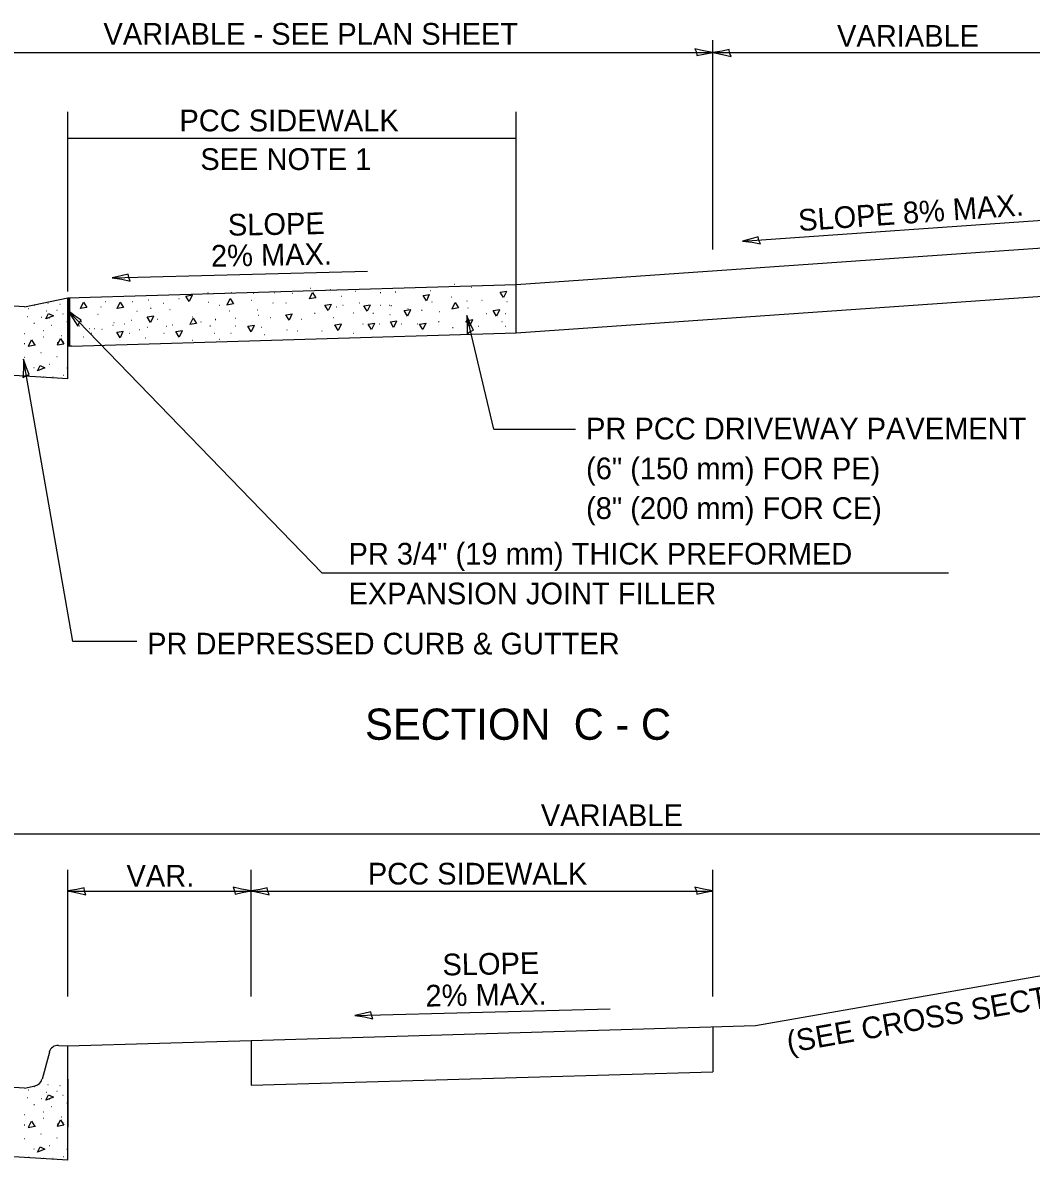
# Model space of a CAD drawing. Extents: x 663632 to 665672, y 1178627 to 1179067.
# Drawn here: x 664089.7 to 664201.2, y 1178743.9 to 1178869.7 of the extents above; entities that cross this region are included whole.
import ezdxf

# ---------------------------------------------------------------- set-up
doc = ezdxf.new("R2010")
doc.units = 0
for name, color, linetype in [('Alignment_PR_50 Scale Notation', 7, 'Continuous'), ('Design_PR_Back of Gutter or Curb line', 7, 'Continuous'), ('Design_PR_Face of Curb line', 7, 'Continuous'), ('Design_PR_Guardrail', 7, 'Continuous'), ('Design_PR_Roadway Notes', 7, 'Continuous'), ('Design_PR_Sidewalk', 7, 'Continuous')]:
    doc.layers.add(name, color=color, linetype=linetype)

msp = doc.modelspace()

# ---------------------------------------------------------------- linework, layer by layer
at = {"layer": 'Design_PR_Back of Gutter or Curb line'}
for p, q in [((664093.62, 1178756.63), (664094.66, 1178756.59)), ((664092.61, 1178755.89), (664091.8, 1178752.88))]:
    msp.add_line(p, q, dxfattribs=at)
for centre, start, end in [((664093.57, 1178755.63), 87.5086, 164.9922), ((664090.83, 1178753.14), 281.7521, 344.9922)]:
    msp.add_arc(centre, 1, start, end, dxfattribs=at)
at = {"layer": 'Design_PR_Face of Curb line'}
for p, q in [((664089.86, 1178838.28), (664081.86, 1178838.78)), ((664089.86, 1178838.28), (664094.66, 1178839.28)), ((664094.66, 1178830.3), (664094.66, 1178839.28)), ((664094.66, 1178839.28), (664094.66, 1178833.94)), ((664094.69, 1178839.28), (664094.69, 1178833.94)), ((664094.72, 1178839.28), (664094.72, 1178833.94)), ((664094.75, 1178839.28), (664094.75, 1178833.94)), ((664094.76, 1178839.28), (664094.76, 1178833.94)), ((664094.78, 1178839.28), (664094.78, 1178833.94)), ((664094.8, 1178839.28), (664094.8, 1178833.94)), ((664094.83, 1178839.28), (664094.83, 1178833.94)), ((664094.84, 1178839.28), (664094.84, 1178833.94)), ((664095.04, 1178833.94), (664094.66, 1178833.91)), ((664094.66, 1178830.3), (664081.86, 1178831.09)), ((664094.66, 1178743.93), (664094.66, 1178756.59)), ((664094.66, 1178752.91), (664094.66, 1178747.57)), ((664089.86, 1178751.91), (664081.86, 1178752.41)), ((664089.86, 1178751.91), (664091.04, 1178752.16)), ((664094.66, 1178743.93), (664081.86, 1178744.72))]:
    msp.add_line(p, q, dxfattribs=at)
at = {"layer": 'Design_PR_Guardrail'}
for p, q in [((664110.12, 1178839.86), (664110.16, 1178839.86)), ((664112.72, 1178839.86), (664112.76, 1178839.86)), ((664115.17, 1178839.78), (664115.21, 1178839.78)), ((664117.5, 1178839.86), (664117.54, 1178839.86)), ((664119.49, 1178839.78), (664119.53, 1178839.78)), ((664121.49, 1178840.32), (664121.53, 1178840.32)), ((664123.68, 1178840.18), (664123.72, 1178840.18)), ((664126.41, 1178839.99), (664126.45, 1178839.99)), ((664129.2, 1178839.86), (664129.24, 1178839.86)), ((664130.86, 1178839.92), (664130.9, 1178839.92)), ((664134.71, 1178840.06), (664134.75, 1178840.06)), ((664137.37, 1178840.78), (664137.41, 1178840.78)), ((664139.23, 1178840.45), (664139.28, 1178840.45)), ((664090.92, 1178838.46), (664090.96, 1178838.46)), ((664092.44, 1178838.66), (664092.48, 1178838.66)), ((664093.78, 1178838.56), (664093.82, 1178838.56)), ((664098.82, 1178838.86), (664098.86, 1178838.86)), ((664101.75, 1178838.86), (664101.79, 1178838.86)), ((664103.54, 1178839.06), (664103.58, 1178839.06)), ((664105.2, 1178838.66), (664105.24, 1178838.66)), ((664106.93, 1178839.18), (664106.97, 1178839.18)), ((664110.19, 1178838.79), (664110.23, 1178838.79)), ((664111.39, 1178838.46), (664111.43, 1178838.46)), ((664114.97, 1178838.99), (664115.01, 1178838.99)), ((664117.3, 1178838.72), (664117.34, 1178838.72)), ((664118.76, 1178838.73), (664118.8, 1178838.73)), ((664124.88, 1178839.46), (664124.91, 1178839.46)), ((664125.06, 1178838.46), (664125.1, 1178838.46)), ((664126.87, 1178838.72), (664126.91, 1178838.72)), ((664129.19, 1178838.46), (664129.23, 1178838.46)), ((664130.22, 1178838.46), (664130.26, 1178838.46)), ((664130.42, 1178838.38), (664130.38, 1178838.38)), ((664134.94, 1178838.78), (664134.9, 1178838.78)), ((664137.07, 1178839.36), (664137.11, 1178839.36)), ((664138.79, 1178838.91), (664138.75, 1178838.91)), ((664140.46, 1178838.98), (664140.42, 1178838.98)), ((664143.24, 1178838.84), (664143.2, 1178838.84)), ((664090.2, 1178837.22), (664090.24, 1178837.22)), ((664090.28, 1178838.1), (664090.32, 1178838.1)), ((664091.69, 1178837.14), (664091.73, 1178837.14)), ((664092.29, 1178837.82), (664092.33, 1178837.82)), ((664092.59, 1178837.06), (664092.63, 1178837.06)), ((664093.43, 1178837.92), (664093.47, 1178837.92)), ((664094.09, 1178837.51), (664094.13, 1178837.51)), ((664094.6, 1178837.87), (664094.65, 1178837.87)), ((664097.96, 1178837.46), (664098, 1178837.46)), ((664098.29, 1178838.26), (664098.33, 1178838.26)), ((664102.28, 1178837.79), (664102.32, 1178837.79)), ((664103.81, 1178838.13), (664103.85, 1178838.13)), ((664105.93, 1178837.99), (664105.97, 1178837.99)), ((664108.4, 1178837.17), (664108.44, 1178837.17)), ((664112.54, 1178837.81), (664112.58, 1178837.81)), ((664115.63, 1178837.94), (664115.67, 1178837.94)), ((664115.73, 1178837.31), (664115.69, 1178837.31)), ((664117.06, 1178837.05), (664117.02, 1178837.05)), ((664121.98, 1178837.52), (664121.94, 1178837.52)), ((664124.04, 1178837.05), (664123.99, 1178837.05)), ((664124.37, 1178838.25), (664124.33, 1178838.25)), ((664126.23, 1178837.58), (664126.19, 1178837.58)), ((664128.43, 1178837.52), (664128.39, 1178837.52)), ((664130.28, 1178837.38), (664130.24, 1178837.38)), ((664132.28, 1178838.05), (664132.24, 1178838.05)), ((664133.81, 1178837.85), (664133.77, 1178837.85)), ((664135.74, 1178837.71), (664135.7, 1178837.71)), ((664138.93, 1178838.11), (664138.89, 1178838.11)), ((664140.94, 1178837.55), (664140.98, 1178837.55)), ((664143.01, 1178837.55), (664143.05, 1178837.55)), ((664090.91, 1178836.48), (664090.95, 1178836.48)), ((664092.8, 1178836.24), (664092.84, 1178836.24)), ((664094.54, 1178836.66), (664094.58, 1178836.66)), ((664095.99, 1178836.12), (664095.95, 1178836.12)), ((664096.14, 1178836.65), (664096.18, 1178836.65)), ((664097.04, 1178835.88), (664097.08, 1178835.88)), ((664097.56, 1178835.88), (664097.6, 1178835.88)), ((664099.62, 1178836.26), (664099.66, 1178836.26)), ((664099.75, 1178836.52), (664099.79, 1178836.52)), ((664100.92, 1178836.39), (664100.96, 1178836.39)), ((664101.69, 1178836.78), (664101.73, 1178836.78)), ((664103.5, 1178835.98), (664103.46, 1178835.98)), ((664104.53, 1178836.91), (664104.57, 1178836.91)), ((664105.56, 1178836.13), (664105.6, 1178836.13)), ((664106.22, 1178836.25), (664106.18, 1178836.25)), ((664109.41, 1178836.58), (664109.37, 1178836.58)), ((664110.41, 1178836.12), (664110.37, 1178836.12)), ((664111, 1178836.85), (664110.96, 1178836.85)), ((664110.99, 1178836.91), (664111.03, 1178836.91)), ((664113.2, 1178836.98), (664113.16, 1178836.98)), ((664113.2, 1178836.12), (664113.16, 1178836.12)), ((664116.06, 1178835.98), (664116.02, 1178835.98)), ((664120.51, 1178836.86), (664120.48, 1178836.86)), ((664127.25, 1178836.39), (664127.29, 1178836.39)), ((664129.06, 1178836.39), (664129.1, 1178836.39)), ((664131.51, 1178836.39), (664131.55, 1178836.39)), ((664133.32, 1178836.39), (664133.36, 1178836.39)), ((664135.65, 1178836.65), (664135.69, 1178836.65)), ((664137.2, 1178836), (664137.24, 1178836)), ((664138.62, 1178836.65), (664138.66, 1178836.65)), ((664140.04, 1178836.13), (664140.08, 1178836.13)), ((664142.62, 1178836.65), (664142.66, 1178836.65)), ((664143.01, 1178836.13), (664143.05, 1178836.13)), ((664089.81, 1178835.34), (664089.85, 1178835.34)), ((664091.93, 1178835.66), (664091.97, 1178835.66)), ((664091.93, 1178834.95), (664091.97, 1178834.95)), ((664093.92, 1178835.09), (664093.96, 1178835.09)), ((664096.38, 1178834.92), (664096.34, 1178834.92)), ((664097.32, 1178835.32), (664097.28, 1178835.32)), ((664098.44, 1178835.78), (664098.4, 1178835.78)), ((664101.51, 1178835.32), (664101.47, 1178835.32)), ((664102.63, 1178835.72), (664102.59, 1178835.72)), ((664103.24, 1178834.84), (664103.28, 1178834.84)), ((664105.29, 1178835.32), (664105.25, 1178835.32)), ((664108.4, 1178834.58), (664108.44, 1178834.58)), ((664110.86, 1178835.36), (664110.9, 1178835.36)), ((664111.37, 1178834.71), (664111.41, 1178834.71)), ((664112.66, 1178835.36), (664112.7, 1178835.36)), ((664116.41, 1178835.23), (664116.45, 1178835.23)), ((664118.86, 1178835.74), (664118.9, 1178835.74)), ((664120.02, 1178835.62), (664120.06, 1178835.62)), ((664122.73, 1178835.62), (664122.77, 1178835.62)), ((664126.22, 1178835.36), (664126.26, 1178835.36)), ((664089.84, 1178834.2), (664089.88, 1178834.2)), ((664091.03, 1178834.07), (664091.07, 1178834.07)), ((664093.48, 1178834.34), (664093.52, 1178834.34)), ((664094.13, 1178834.45), (664094.16, 1178834.45)), ((664089.82, 1178832.7), (664089.86, 1178832.7)), ((664091.66, 1178833.23), (664091.7, 1178833.23)), ((664093.43, 1178832.78), (664093.47, 1178832.78)), ((664094.6, 1178832.73), (664094.65, 1178832.73)), ((664090.89, 1178831.56), (664090.93, 1178831.56)), ((664092.59, 1178831.92), (664092.63, 1178831.92)), ((664094.54, 1178831.51), (664094.58, 1178831.51)), ((664090.32, 1178830.65), (664090.36, 1178830.65)), ((664091.93, 1178830.52), (664091.97, 1178830.52)), ((664092.99, 1178830.53), (664093.03, 1178830.53)), ((664094.17, 1178830.71), (664094.21, 1178830.71)), ((664090.28, 1178751.73), (664090.32, 1178751.73)), ((664090.92, 1178752.09), (664090.96, 1178752.09)), ((664092.44, 1178752.3), (664092.48, 1178752.3)), ((664093.43, 1178751.55), (664093.47, 1178751.55)), ((664093.78, 1178752.19), (664093.82, 1178752.19)), ((664090.2, 1178750.85), (664090.24, 1178750.85)), ((664091.69, 1178750.77), (664091.73, 1178750.77)), ((664092.29, 1178751.45), (664092.33, 1178751.45)), ((664092.59, 1178750.7), (664092.63, 1178750.7)), ((664094.09, 1178751.14), (664094.13, 1178751.14)), ((664094.54, 1178750.29), (664094.58, 1178750.29)), ((664094.6, 1178751.5), (664094.65, 1178751.5)), ((664090.91, 1178750.11), (664090.95, 1178750.11)), ((664091.93, 1178749.3), (664091.97, 1178749.3)), ((664092.8, 1178749.87), (664092.84, 1178749.87)), ((664089.81, 1178748.97), (664089.85, 1178748.97)), ((664089.84, 1178747.83), (664089.88, 1178747.83)), ((664091.93, 1178748.58), (664091.97, 1178748.58)), ((664093.48, 1178747.97), (664093.52, 1178747.97)), ((664093.92, 1178748.72), (664093.96, 1178748.72)), ((664094.13, 1178748.08), (664094.16, 1178748.08)), ((664091.03, 1178747.7), (664091.07, 1178747.7)), ((664091.66, 1178746.86), (664091.7, 1178746.86)), ((664089.82, 1178746.33), (664089.86, 1178746.33)), ((664092.59, 1178745.55), (664092.63, 1178745.55)), ((664093.43, 1178746.41), (664093.47, 1178746.41)), ((664094.6, 1178746.36), (664094.65, 1178746.36)), ((664090.32, 1178744.28), (664090.36, 1178744.28)), ((664090.89, 1178745.19), (664090.93, 1178745.19)), ((664091.93, 1178744.15), (664091.97, 1178744.15)), ((664092.99, 1178744.16), (664093.03, 1178744.16)), ((664094.17, 1178744.34), (664094.21, 1178744.34)), ((664094.54, 1178745.14), (664094.58, 1178745.14))]:
    msp.add_line(p, q, dxfattribs=at)
for points in [[(664108.4, 1178839.55), (664108.07, 1178838.86), (664107.71, 1178839.46), (664108.44, 1178839.58)], [(664121.37, 1178839.17), (664121.7, 1178839.86), (664122.06, 1178839.26), (664121.33, 1178839.14)], [(664134.62, 1178839.62), (664134.29, 1178838.93), (664133.94, 1178839.53), (664134.66, 1178839.65)], [(664143.15, 1178839.98), (664142.83, 1178839.29), (664142.46, 1178839.89), (664143.19, 1178840.01)], [(664096.05, 1178838.1), (664096.38, 1178838.79), (664096.74, 1178838.19), (664096.01, 1178838.07)], [(664100.1, 1178838.1), (664100.43, 1178838.79), (664100.79, 1178838.19), (664100.06, 1178838.07)], [(664112.27, 1178838.5), (664112.59, 1178839.19), (664112.96, 1178838.59), (664112.23, 1178838.47)], [(664123.76, 1178838.54), (664123.43, 1178837.86), (664123.07, 1178838.46), (664123.8, 1178838.58)], [(664128.08, 1178838.47), (664127.75, 1178837.78), (664127.39, 1178838.38), (664128.12, 1178838.5)], [(664137.15, 1178838.06), (664137.48, 1178838.75), (664137.83, 1178838.15), (664137.11, 1178838.03)], [(664092.23, 1178836.95), (664092.52, 1178837.54), (664093.05, 1178837.29), (664092.23, 1178836.93)], [(664104.13, 1178837.24), (664103.8, 1178836.55), (664103.44, 1178837.15), (664104.17, 1178837.27)], [(664119.43, 1178837.47), (664119.11, 1178836.78), (664118.75, 1178837.38), (664119.48, 1178837.5)], [(664132.52, 1178837.94), (664132.19, 1178837.25), (664131.83, 1178837.85), (664132.56, 1178837.97)], [(664142.36, 1178837.94), (664142.04, 1178837.25), (664141.67, 1178837.85), (664142.4, 1178837.97)], [(664108.17, 1178836.34), (664108.5, 1178837.02), (664108.86, 1178836.42), (664108.13, 1178836.3)], [(664115.24, 1178836.21), (664114.92, 1178835.52), (664114.56, 1178836.12), (664115.28, 1178836.24)], [(664124.86, 1178836.35), (664124.53, 1178835.66), (664124.17, 1178836.27), (664124.9, 1178836.39)], [(664128.54, 1178836.43), (664128.21, 1178835.75), (664127.85, 1178836.35), (664128.58, 1178836.47)], [(664131, 1178836.68), (664130.67, 1178836), (664130.31, 1178836.6), (664131.03, 1178836.72)], [(664134.23, 1178836.45), (664133.91, 1178835.76), (664133.55, 1178836.36), (664134.27, 1178836.48)], [(664139.38, 1178836.83), (664139.05, 1178836.14), (664138.69, 1178836.74), (664139.42, 1178836.86)], [(664090.3, 1178833.94), (664090.63, 1178834.62), (664090.99, 1178834.02), (664090.26, 1178833.9)], [(664093.52, 1178834.07), (664093.84, 1178834.76), (664094.2, 1178834.16), (664093.48, 1178834.04)], [(664100.75, 1178835.55), (664100.42, 1178834.86), (664100.06, 1178835.46), (664100.79, 1178835.58)], [(664107.29, 1178835.62), (664106.96, 1178834.93), (664106.6, 1178835.53), (664107.33, 1178835.65)], [(664091.29, 1178831.2), (664091.59, 1178831.79), (664092.12, 1178831.54), (664091.29, 1178831.18)], [(664092.23, 1178750.58), (664092.52, 1178751.17), (664093.05, 1178750.92), (664092.23, 1178750.57)], [(664090.3, 1178747.57), (664090.63, 1178748.25), (664090.99, 1178747.65), (664090.26, 1178747.53)], [(664093.52, 1178747.71), (664093.84, 1178748.39), (664094.2, 1178747.79), (664093.48, 1178747.67)], [(664091.29, 1178744.83), (664091.59, 1178745.43), (664092.12, 1178745.17), (664091.29, 1178744.82)]]:
    msp.add_lwpolyline(points, dxfattribs=at)
at = {"layer": 'Design_PR_Roadway Notes'}
for p, q in [((664165.98, 1178844.61), (664165.98, 1178867.75)), ((664081.86, 1178866.37), (664165.98, 1178866.37)), ((664165.98, 1178866.37), (664198.68, 1178866.37)), ((664198.68, 1178866.37), (664210.07, 1178866.37)), ((664094.66, 1178839.98), (664094.66, 1178859.81)), ((664144.23, 1178839.98), (664144.23, 1178859.81)), ((664094.66, 1178856.91), (664144.23, 1178856.91)), ((664169.23, 1178845.53), (664206.18, 1178848.12)), ((664099.54, 1178841.49), (664127.78, 1178842.2)), ((664122.77, 1178808.82), (664094.66, 1178837.85)), ((664141.77, 1178824.76), (664138.75, 1178837.33)), ((664141.77, 1178824.76), (664150.78, 1178824.76)), ((664192.02, 1178808.82), (664122.77, 1178808.82)), ((664102.28, 1178801.27), (664095.21, 1178801.27)), ((664081.86, 1178780.01), (664216.61, 1178780.01)), ((664094.66, 1178762.02), (664094.66, 1178776.03)), ((664114.92, 1178762.02), (664114.92, 1178776.03)), ((664165.98, 1178762.02), (664165.98, 1178776.03)), ((664094.66, 1178773.69), (664114.92, 1178773.69)), ((664114.92, 1178773.69), (664165.98, 1178773.69)), ((664170.69, 1178758.82), (664216.61, 1178766.86)), ((664126.38, 1178759.94), (664154.62, 1178760.65))]:
    msp.add_line(p, q, dxfattribs=at)
for points in [[(664163.98, 1178866.79), (664164.15, 1178866.41), (664164.21, 1178866.04), (664164.98, 1178866.2), (664165.98, 1178866.38), (664164.92, 1178866.57)], [(664167.98, 1178865.96), (664167.82, 1178866.34), (664167.76, 1178866.71), (664166.98, 1178866.55), (664165.98, 1178866.38), (664167.05, 1178866.18)], [(664171.25, 1178845.25), (664171.06, 1178845.62), (664170.97, 1178845.99), (664170.21, 1178845.77), (664169.23, 1178845.53), (664170.31, 1178845.41)], [(664101.55, 1178841.12), (664101.38, 1178841.5), (664101.31, 1178841.87), (664100.54, 1178841.69), (664099.55, 1178841.49), (664100.62, 1178841.32)], [(664095.75, 1178836.12), (664095.91, 1178836.5), (664096.14, 1178836.81), (664095.48, 1178837.25), (664094.66, 1178837.85), (664095.26, 1178836.95)], [(664138.81, 1178835.29), (664139.14, 1178835.54), (664139.49, 1178835.69), (664139.15, 1178836.4), (664138.75, 1178837.33), (664138.81, 1178836.25)], [(664089.68, 1178830.45), (664090.03, 1178830.67), (664090.38, 1178830.8), (664090.09, 1178831.53), (664089.75, 1178832.49), (664089.74, 1178831.4)], [(664096.66, 1178773.28), (664096.5, 1178773.66), (664096.44, 1178774.03), (664095.66, 1178773.87), (664094.66, 1178773.7), (664095.73, 1178773.5)], [(664112.92, 1178774.11), (664113.09, 1178773.73), (664113.15, 1178773.36), (664113.92, 1178773.52), (664114.92, 1178773.7), (664113.86, 1178773.89)], [(664116.92, 1178773.28), (664116.76, 1178773.66), (664116.7, 1178774.03), (664115.92, 1178773.87), (664114.92, 1178773.7), (664115.99, 1178773.5)], [(664163.98, 1178774.11), (664164.15, 1178773.73), (664164.21, 1178773.36), (664164.98, 1178773.52), (664165.98, 1178773.7), (664164.92, 1178773.89)], [(664128.39, 1178759.57), (664128.22, 1178759.95), (664128.15, 1178760.32), (664127.38, 1178760.14), (664126.38, 1178759.94), (664127.46, 1178759.77)]]:
    msp.add_lwpolyline(points, close=True, dxfattribs=at)
msp.add_lwpolyline([(664095.21, 1178801.27), (664089.75, 1178832.49)], dxfattribs=at)
at = {"layer": 'Design_PR_Sidewalk'}
for p, q in [((664144.23, 1178840.73), (664210.14, 1178845.35)), ((664094.66, 1178839.28), (664144.23, 1178840.73)), ((664144.23, 1178835.38), (664144.23, 1178840.73)), ((664144.23, 1178835.38), (664210.14, 1178839.99)), ((664095.04, 1178833.94), (664144.23, 1178835.38)), ((664114.92, 1178757.18), (664170.69, 1178758.82)), ((664165.98, 1178758.68), (664165.98, 1178753.72)), ((664094.66, 1178756.59), (664114.92, 1178757.18)), ((664114.92, 1178757.18), (664114.92, 1178752.22)), ((664114.92, 1178752.22), (664165.98, 1178753.72))]:
    msp.add_line(p, q, dxfattribs=at)

# ---------------------------------------------------------------- texts
at = {"layer": 'Alignment_PR_50 Scale Notation'}
msp.add_text('SECTION  C - C', height=3.45, dxfattribs=at).set_placement((664127.51, 1178790.41))
at = {"layer": 'Design_PR_Roadway Notes'}
for s, height, p in [('VARIABLE - SEE PLAN SHEET', 2.4, (664098.59, 1178867.24)), ('VARIABLE', 2.4, (664179.7, 1178867.02)), ('PCC SIDEWALK', 2.3999, (664106.99, 1178857.67)), ('SEE NOTE 1', 2.4, (664109.3, 1178853.4)), ('PR PCC DRIVEWAY PAVEMENT', 2.3999, (664151.95, 1178823.61)), ('(6" (150 mm) FOR PE)', 2.3999, (664151.95, 1178819.21)), ('(8" (200 mm) FOR CE)', 2.3999, (664151.95, 1178814.82)), ('PR 3/4" (19 mm) THICK PREFORMED', 2.3999, (664125.68, 1178809.78)), ('EXPANSION JOINT FILLER', 2.3999, (664125.68, 1178805.38)), ('PR DEPRESSED CURB & GUTTER', 2.4, (664103.42, 1178799.84)), ('VARIABLE ', 2.4, (664146.95, 1178780.87)), ('PCC SIDEWALK', 2.3999, (664127.82, 1178774.41)), ('VAR.', 2.4, (664101.14, 1178774.18))]:
    msp.add_text(s, height=height, dxfattribs=at).set_placement(p)
for s, height, rotation, p in [('SLOPE 8% MAX.', 2.3999, 4.0043, (664175.49, 1178846.63)), ('SLOPE', 2.4, 1.0167, (664112.37, 1178846.13)), ('2% MAX.', 2.4, 1.0167, (664110.5, 1178842.7)), ('SLOPE', 2.4, 1.0167, (664136.09, 1178764.35)), ('(SEE CROSS SECTIONS)', 2.4, 9.9357, (664174.36, 1178755.78)), ('2% MAX.', 2.4, 1.0167, (664134.22, 1178760.91))]:
    msp.add_text(s, height=height, rotation=rotation, dxfattribs=at).set_placement(p)

doc.saveas('drawing.dxf')
